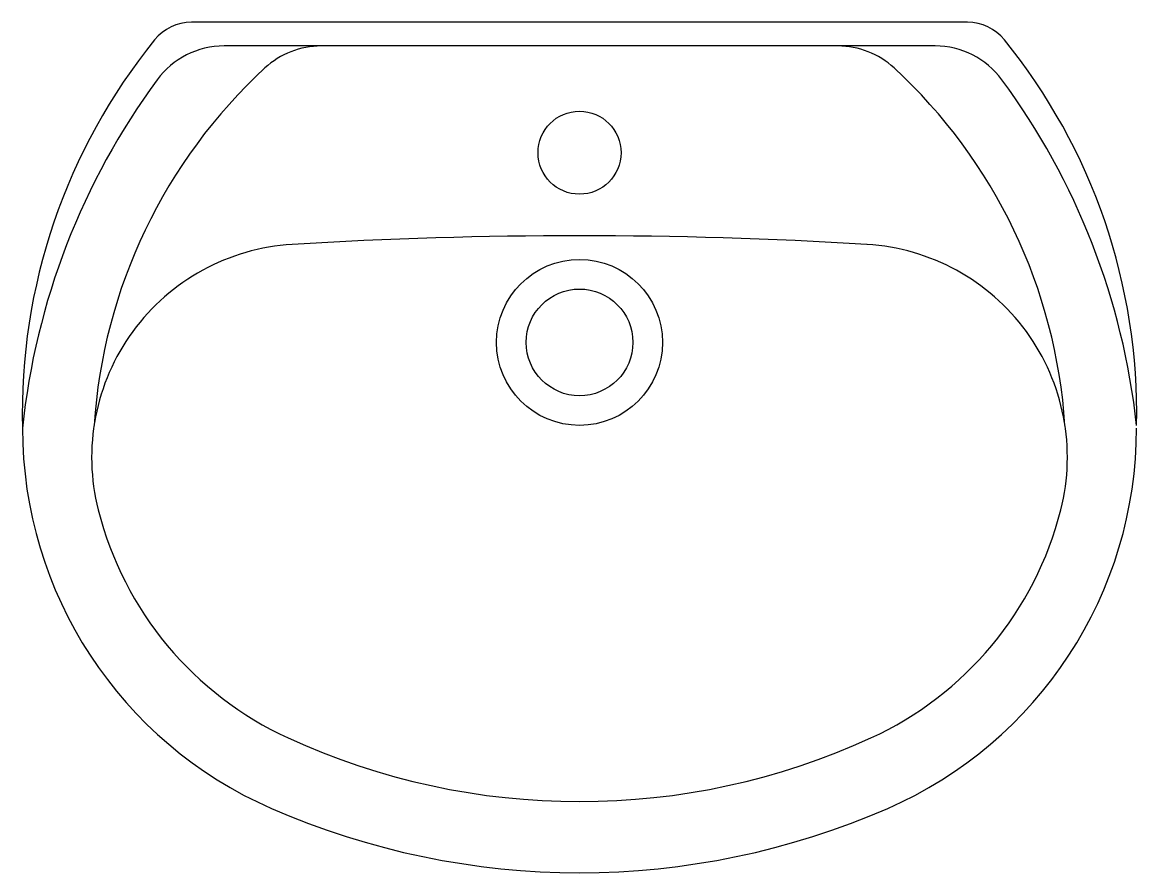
# Model space of a CAD drawing. Extents: x 750 to 1221, y 1447 to 1806.
import ezdxf

# ---------------------------------------------------------------- set-up
doc = ezdxf.new("R2010")
doc.units = 0
doc.header["$LTSCALE"] = 50
doc.layers.add('FINA', color=6, linetype='CONTINUOUS')
doc.layers.add('GROSSA', color=3, linetype='CONTINUOUS')

msp = doc.modelspace()

# ---------------------------------------------------------------- linework, layer by layer
at = {"layer": 'FINA', "color": 0, "linetype": 'CONTINUOUS'}
msp.add_circle((985.47, 1670.56), 35, dxfattribs=at)
at = {"layer": 'GROSSA', "color": 0, "linetype": 'CONTINUOUS'}
for p, q in [((1149.18, 1805.56), (821.76, 1805.56)), ((1135.48, 1795.56), (835.49, 1795.56))]:
    msp.add_line(p, q, dxfattribs=at)
for centre, radius in [((985.47, 1750.56), 17.5), ((985.47, 1670.56), 22.5)]:
    msp.add_circle(centre, radius, dxfattribs=at)
for centre, radius, start, end in [((821.76, 1785.56), 20, 90, 140.9564), ((1149.18, 1785.56), 20, 39.0345, 90), ((1000.39, 1640.68), 250, 140.9564, 181.43), ((970.53, 1640.71), 250, 358.8199, 39.0345), ((835.49, 1760.56), 35, 90, 143.6297), ((876.48, 1760.56), 35, 90, 132.6454), ((1094.47, 1760.56), 35, 47.3546, 90), ((1135.48, 1760.56), 35, 36.4141, 90), ((1005.19, 1620.8), 225, 132.6454, 176.2396), ((965.75, 1620.8), 225, 3.7604, 47.3546), ((1048.86, 1603.41), 300, 143.6297, 174.0636), ((922.22, 1603.25), 300, 6.1825, 36.4141), ((869.66, 1622.04), 90, 93.4763, 194.2242), ((985.47, -284.44), 2000, 86.52371, 93.47629), ((1101.29, 1622.04), 90, 345.7758, 86.5237), ((925.47, 1634.44), 175, 180, 246.4218), ((1045.47, 1634.44), 175, 293.5782, 0), ((922.97, 1635.56), 145, 194.2242, 245.3757), ((1047.97, 1635.56), 145, 294.6243, 345.7758), ((985.47, 1771.92), 295, 245.3757, 294.6243), ((985.47, 1771.92), 325, 246.4218, 293.5782)]:
    msp.add_arc(centre, radius, start, end, dxfattribs=at)

doc.saveas('drawing.dxf')
